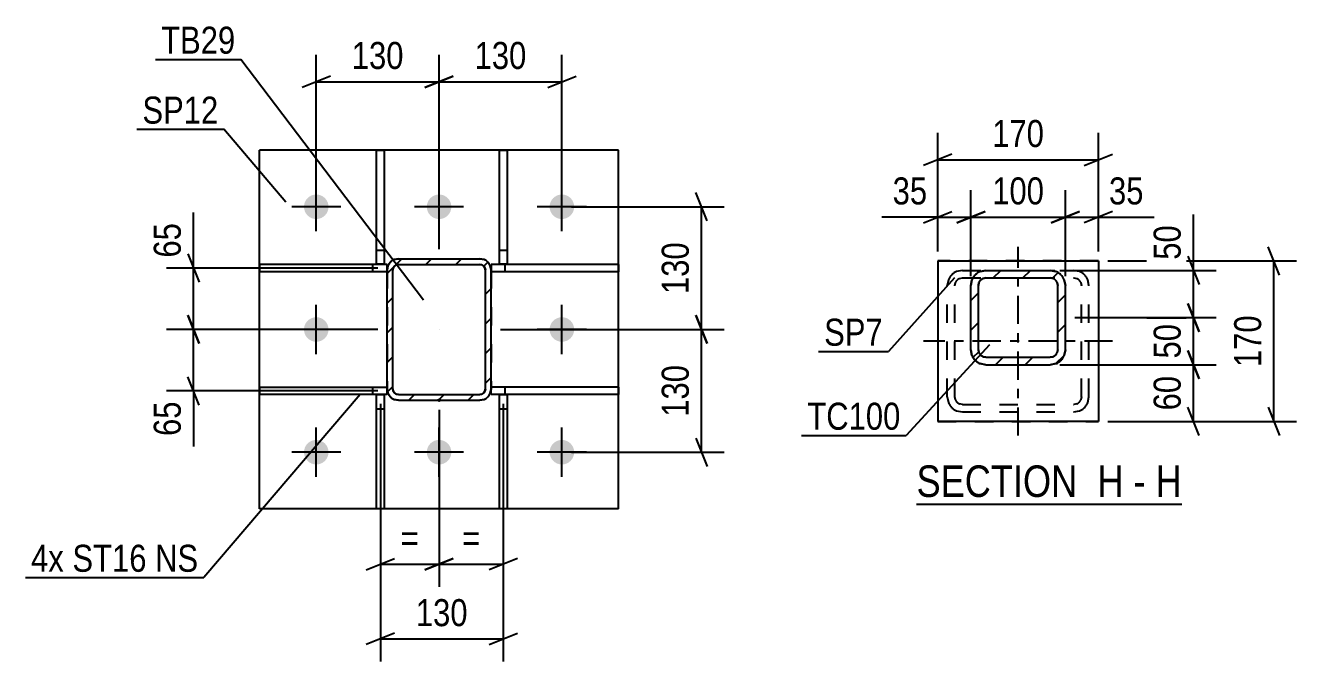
# Model space of a CAD drawing. Header units: millimetres. Extents: x -129 to 712, y -428 to 166.
# Drawn here: x 238.6 to 373.2, y -319.8 to -252.4 of the extents above; entities that cross this region are included whole.
import ezdxf

# ---------------------------------------------------------------- set-up
doc = ezdxf.new("R2010")
doc.units = ezdxf.units.MM
doc.linetypes.add('DXK_LINE_DOT2', pattern=[3.9198, 1.9599, -1.9599])
doc.linetypes.add('DXK_LINE_DOT3', pattern=[5.9187, 2.979, -0.9799, 0.9799, -0.9799])
doc.styles.add('Arial Narrow', font='ARIALN.TTF', dxfattribs={"height": 0.2})

# ---------------------------------------------------------------- blocks, each defined once
blk = doc.blocks.new('Unknown-232816670-21 - 16773')
at = {"color": 6, "linetype": 'Continuous'}
blk.add_line((332.94, -303.07), (361.01, -303.07), dxfattribs=at)
at = {"color": 0, "linetype": 'Continuous'}
for points in [[(351.04, -302.32), (351.04, -298.82), (332.94, -298.82), (332.94, -302.32)], [(354.86, -302.32), (354.86, -298.82), (352.09, -298.82), (352.09, -302.32)], [(357.19, -302.32), (357.19, -298.82), (355.91, -298.82), (355.91, -302.32)], [(361.01, -302.32), (361.01, -298.82), (358.24, -298.82), (358.24, -302.32)]]:
    blk.add_wipeout(points, dxfattribs=at)
at = {"color": 7, "linetype": 'Continuous', "style": 'Arial Narrow'}
for s, p in [('SECTION ', (332.94, -302.32)), ('H', (352.09, -302.32)), ('H', (358.24, -302.32)), ('-', (355.91, -302.32))]:
    blk.add_text(s, height=3.34, dxfattribs=at).set_placement(p)
blk = doc.blocks.new('Part-232816670-16870 - 16773')
at = {"linetype": 'Continuous'}
h = blk.add_hatch(dxfattribs=at)
h.set_pattern_fill('', scale=0.7, style=0, pattern_type=0)
h.set_pattern_definition([(45, (347.7007, -288.197), (-1.57154, 1.57154), [])])
h.paths.add_polyline_path([(347.09, -288.32), (347.7, -288.2), (348.22, -287.85), (348.57, -287.33), (348.69, -286.72), (348.69, -279.92), (348.57, -279.31), (348.22, -278.79), (347.7, -278.44), (347.09, -278.32), (340.29, -278.32), (339.68, -278.44), (339.16, -278.79), (338.81, -279.31), (338.69, -279.92), (338.69, -286.72), (338.81, -287.33), (339.16, -287.85), (339.68, -288.2), (340.29, -288.32)])
h.paths.add_polyline_path([(340.29, -287.52), (339.98, -287.46), (339.72, -287.28), (339.55, -287.02), (339.49, -286.72), (339.49, -279.92), (339.55, -279.61), (339.72, -279.35), (339.98, -279.18), (340.29, -279.12), (347.09, -279.12), (347.39, -279.18), (347.65, -279.35), (347.83, -279.61), (347.89, -279.92), (347.89, -286.72), (347.83, -287.02), (347.65, -287.28), (347.39, -287.46), (347.09, -287.52)])
at = {"color": 7, "linetype": 'DXK_LINE_DOT2'}
for p, q in [((339.68, -278.44), (340.29, -278.32)), ((340.29, -278.32), (347.09, -278.32)), ((347.09, -278.32), (347.7, -278.44)), ((338.69, -279.92), (338.81, -279.31)), ((339.55, -279.61), (339.49, -279.92)), ((340.29, -279.12), (339.98, -279.18)), ((340.29, -279.12), (347.09, -279.12)), ((347.39, -279.18), (347.09, -279.12)), ((347.89, -279.92), (347.83, -279.61)), ((348.57, -279.31), (348.69, -279.92)), ((338.69, -286.72), (338.69, -279.92)), ((339.49, -286.72), (339.49, -279.92)), ((347.89, -286.72), (347.89, -279.92)), ((348.69, -286.72), (348.69, -279.92)), ((338.81, -287.33), (338.69, -286.72)), ((339.49, -286.72), (339.55, -287.02)), ((339.98, -287.46), (340.29, -287.52)), ((340.29, -287.52), (347.09, -287.52)), ((347.09, -287.52), (347.39, -287.46)), ((347.83, -287.02), (347.89, -286.72)), ((348.69, -286.72), (348.57, -287.33)), ((340.29, -288.32), (339.68, -288.2)), ((340.29, -288.32), (347.09, -288.32)), ((347.7, -288.2), (347.09, -288.32))]:
    blk.add_line(p, q, dxfattribs=at)
at = {"color": 2, "linetype": 'Continuous'}
for p, q in [((340.29, -278.32), (339.68, -278.44)), ((340.29, -278.32), (347.09, -278.32)), ((347.7, -278.44), (347.09, -278.32)), ((338.81, -279.31), (338.69, -279.92)), ((339.49, -279.92), (339.55, -279.61)), ((339.98, -279.18), (340.29, -279.12)), ((340.29, -279.12), (347.09, -279.12)), ((347.09, -279.12), (347.39, -279.18)), ((347.83, -279.61), (347.89, -279.92)), ((348.69, -279.92), (348.57, -279.31)), ((338.69, -286.72), (338.69, -279.92)), ((339.49, -286.72), (339.49, -279.92)), ((347.89, -286.72), (347.89, -279.92)), ((348.69, -286.72), (348.69, -279.92)), ((338.69, -286.72), (338.81, -287.33)), ((339.55, -287.02), (339.49, -286.72)), ((340.29, -287.52), (339.98, -287.46)), ((340.29, -287.52), (347.09, -287.52)), ((347.39, -287.46), (347.09, -287.52)), ((347.89, -286.72), (347.83, -287.02)), ((348.57, -287.33), (348.69, -286.72)), ((339.68, -288.2), (340.29, -288.32)), ((340.29, -288.32), (347.09, -288.32)), ((347.09, -288.32), (347.7, -288.2))]:
    blk.add_line(p, q, dxfattribs=at)
at = {"color": 7, "linetype": 'DXK_LINE_DOT2'}
for centre, radius, start, end in [((340.29, -279.92), 1.6, 112.5, 157.5), ((347.09, -279.92), 1.6, 22.5, 67.5), ((340.29, -279.92), 0.8, 112.5, 157.5), ((347.09, -279.92), 0.8, 22.5, 67.5), ((340.29, -286.72), 1.6, 202.5, 247.5), ((340.29, -286.72), 0.8, 202.5, 247.5), ((347.09, -286.72), 0.8, 292.5, 337.5), ((347.09, -286.72), 1.6, 292.5, 337.5)]:
    blk.add_arc(centre, radius, start, end, dxfattribs=at)
at = {"color": 2, "linetype": 'Continuous'}
for centre, radius, start, end in [((340.29, -279.92), 1.6, 112.5, 157.5), ((347.09, -279.92), 1.6, 22.5, 67.5), ((340.29, -279.92), 0.8, 112.5, 157.5), ((347.09, -279.92), 0.8, 22.5, 67.5), ((340.29, -286.72), 1.6, 202.5, 247.5), ((340.29, -286.72), 0.8, 202.5, 247.5), ((347.09, -286.72), 0.8, 292.5, 337.5), ((347.09, -286.72), 1.6, 292.5, 337.5)]:
    blk.add_arc(centre, radius, start, end, dxfattribs=at)
blk = doc.blocks.new('Part-232816670-16796 - 16773')
at = {"color": 2, "linetype": 'Continuous'}
for p, q in [((335.19, -277.32), (352.19, -277.32)), ((335.19, -277.32), (335.19, -294.32)), ((352.19, -277.32), (352.19, -294.32)), ((352.19, -294.32), (335.19, -294.32))]:
    blk.add_line(p, q, dxfattribs=at)
at = {"color": 7, "linetype": 'DXK_LINE_DOT2'}
for p, q in [((352.19, -277.32), (335.19, -277.32)), ((335.19, -294.32), (352.19, -294.32))]:
    blk.add_line(p, q, dxfattribs=at)
blk = doc.blocks.new('Part-232816670-16871 - 16773')
at = {"color": 7, "linetype": 'DXK_LINE_DOT3'}
for p, q in [((343.69, -295.82), (343.69, -275.82)), ((353.69, -285.82), (333.69, -285.82))]:
    blk.add_line(p, q, dxfattribs=at)
at = {"color": 7, "linetype": 'DXK_LINE_DOT2'}
for p, q in [((337.79, -278.32), (337.18, -278.44)), ((337.79, -278.32), (349.59, -278.32)), ((350.2, -278.44), (349.59, -278.32)), ((336.31, -279.31), (336.19, -279.92)), ((336.99, -279.92), (337.05, -279.61)), ((337.48, -279.18), (337.79, -279.12)), ((337.79, -279.12), (349.59, -279.12)), ((349.59, -279.12), (349.89, -279.18)), ((350.33, -279.61), (350.39, -279.92)), ((351.19, -279.92), (351.07, -279.31)), ((336.19, -291.72), (336.19, -279.92)), ((336.99, -291.72), (336.99, -279.92)), ((350.39, -291.72), (350.39, -279.92)), ((351.19, -291.72), (351.19, -279.92)), ((336.19, -291.72), (336.31, -292.33)), ((337.05, -292.02), (336.99, -291.72)), ((350.39, -291.72), (350.33, -292.02)), ((351.07, -292.33), (351.19, -291.72)), ((337.18, -293.2), (337.79, -293.32)), ((337.79, -292.52), (337.48, -292.46)), ((337.79, -292.52), (349.59, -292.52)), ((337.79, -293.32), (349.59, -293.32)), ((349.89, -292.46), (349.59, -292.52)), ((349.59, -293.32), (350.2, -293.2))]:
    blk.add_line(p, q, dxfattribs=at)
for centre, radius, start, end in [((337.79, -279.92), 1.6, 112.5, 157.5), ((349.59, -279.92), 1.6, 22.5, 67.5), ((337.79, -279.92), 0.8, 112.5, 157.5), ((349.59, -279.92), 0.8, 22.5, 67.5), ((337.79, -291.72), 1.6, 202.5, 247.5), ((337.79, -291.72), 0.8, 202.5, 247.5), ((349.59, -291.72), 0.8, 292.5, 337.5), ((349.59, -291.72), 1.6, 292.5, 337.5)]:
    blk.add_arc(centre, radius, start, end, dxfattribs=at)
blk = doc.blocks.new('Part-232816670-4172 - 4071')
at = {"color": 2, "linetype": 'Continuous'}
for p, q in [((288.79, -303.58), (288.79, -291.47)), ((288.79, -291.47), (289.59, -291.47)), ((289.59, -291.47), (289.59, -303.58)), ((289.59, -303.58), (288.79, -303.58))]:
    blk.add_line(p, q, dxfattribs=at)
at = {"color": 7, "linetype": 'DXK_LINE_DOT2'}
blk.add_line((288.79, -292.97), (289.59, -292.97), dxfattribs=at)
blk = doc.blocks.new('Part-232816670-4093 - 4071')
at = {"color": 2, "linetype": 'Continuous'}
for p, q in [((263.4, -303.58), (263.4, -265.58)), ((301.4, -265.58), (263.4, -265.58)), ((301.4, -303.58), (301.4, -265.58)), ((301.4, -303.58), (263.4, -303.58))]:
    blk.add_line(p, q, dxfattribs=at)
blk = doc.blocks.new('Part-232816670-4098 - 4071')
at = {"color": 2, "linetype": 'Continuous'}
for p, q in [((301.4, -290.68), (287.9, -290.68)), ((287.9, -291.48), (287.9, -290.88)), ((288.79, -291.48), (287.9, -291.48)), ((301.4, -291.48), (289.59, -291.48)), ((301.4, -290.68), (301.4, -291.48))]:
    blk.add_line(p, q, dxfattribs=at)
at = {"color": 7, "linetype": 'DXK_LINE_DOT2'}
for p, q in [((287.9, -290.88), (287.9, -290.68)), ((289.59, -291.48), (288.79, -291.48)), ((289.4, -291.48), (289.4, -290.68))]:
    blk.add_line(p, q, dxfattribs=at)
blk = doc.blocks.new('Part-232816670-4162 - 4071')
at = {"color": 2, "linetype": 'Continuous'}
for p, q in [((263.4, -290.68), (276.9, -290.68)), ((263.4, -290.68), (263.4, -291.48)), ((275.79, -291.48), (263.4, -291.48)), ((276.9, -291.48), (276.59, -291.48)), ((276.9, -291.48), (276.9, -290.88))]:
    blk.add_line(p, q, dxfattribs=at)
at = {"color": 7, "linetype": 'DXK_LINE_DOT2'}
for p, q in [((275.4, -291.48), (275.4, -290.68)), ((276.59, -291.48), (275.79, -291.48)), ((276.9, -290.68), (276.9, -290.88))]:
    blk.add_line(p, q, dxfattribs=at)
blk = doc.blocks.new('Bolt-232816670-4231 - 4071')
at = {"linetype": 'Continuous'}
for points in [[(268.1, -271.58, -1), (270.7, -271.58, -1)], [(281.1, -271.58, -1), (283.7, -271.58, -1)], [(294.1, -271.58, -1), (296.7, -271.58, -1)], [(268.1, -284.58, -1), (270.7, -284.58, -1)], [(294.1, -284.58, -1), (296.7, -284.58, -1)], [(268.1, -297.58, -1), (270.7, -297.58, -1)], [(281.1, -297.58, -1), (283.7, -297.58, -1)], [(294.1, -297.58, -1), (296.7, -297.58, -1)]]:
    blk.add_hatch(color=1, dxfattribs=at).paths.add_polyline_path(points)
at = {"color": 1, "linetype": 'Continuous'}
for p, q in [((269.4, -274.18), (269.4, -268.98)), ((282.4, -274.18), (282.4, -268.98)), ((295.4, -274.18), (295.4, -268.98)), ((272, -271.58), (266.8, -271.58)), ((285, -271.58), (279.8, -271.58)), ((298, -271.58), (292.8, -271.58)), ((269.4, -287.18), (269.4, -281.98)), ((295.4, -287.18), (295.4, -281.98)), ((272, -284.58), (266.8, -284.58)), ((298, -284.58), (292.8, -284.58)), ((269.4, -300.18), (269.4, -294.98)), ((282.4, -300.18), (282.4, -294.98)), ((295.4, -300.18), (295.4, -294.98)), ((272, -297.58), (266.8, -297.58)), ((285, -297.58), (279.8, -297.58)), ((298, -297.58), (292.8, -297.58))]:
    blk.add_line(p, q, dxfattribs=at)
blk = doc.blocks.new('Part-232816670-4103 - 4071')
at = {"color": 2, "linetype": 'Continuous'}
for p, q in [((301.4, -277.68), (287.9, -277.68)), ((287.9, -277.68), (287.9, -278.28)), ((301.4, -278.48), (287.9, -278.48)), ((301.4, -277.68), (301.4, -278.48))]:
    blk.add_line(p, q, dxfattribs=at)
at = {"color": 7, "linetype": 'DXK_LINE_DOT2'}
for p, q in [((287.9, -278.28), (287.9, -278.48)), ((289.4, -278.48), (289.4, -277.68))]:
    blk.add_line(p, q, dxfattribs=at)
blk = doc.blocks.new('Part-232816670-4167 - 4071')
at = {"color": 2, "linetype": 'Continuous'}
for p, q in [((276.9, -277.68), (263.4, -277.68)), ((263.4, -277.68), (263.4, -278.48)), ((276.9, -278.48), (263.4, -278.48)), ((276.9, -278.28), (276.9, -277.68))]:
    blk.add_line(p, q, dxfattribs=at)
at = {"color": 7, "linetype": 'DXK_LINE_DOT2'}
for p, q in [((275.4, -278.48), (275.4, -277.68)), ((276.9, -278.28), (276.9, -278.48))]:
    blk.add_line(p, q, dxfattribs=at)
blk = doc.blocks.new('Part-232816670-4182 - 4071')
at = {"color": 2, "linetype": 'Continuous'}
for p, q in [((288.79, -277.67), (288.79, -265.58)), ((288.79, -265.58), (289.59, -265.58)), ((289.59, -265.58), (289.59, -277.67)), ((289.59, -277.67), (288.79, -277.67))]:
    blk.add_line(p, q, dxfattribs=at)
at = {"color": 7, "linetype": 'DXK_LINE_DOT2'}
blk.add_line((288.79, -276.17), (289.59, -276.17), dxfattribs=at)
blk = doc.blocks.new('Part-232816670-4118 - 4071')
at = {"linetype": 'Continuous'}
h = blk.add_hatch(dxfattribs=at)
h.set_pattern_fill('', scale=0.7, style=0, pattern_type=0)
h.set_pattern_definition([(45, (287.5502, -277.431), (-1.57154, 1.57154), [])])
h.paths.add_polyline_path([(287.81, -277.82), (287.55, -277.43), (287.16, -277.17), (286.7, -277.08), (278.1, -277.08), (277.64, -277.17), (277.25, -277.43), (276.99, -277.82), (276.9, -278.28), (276.9, -290.88), (276.99, -291.34), (277.25, -291.73), (277.64, -291.99), (278.1, -292.08), (286.7, -292.08), (287.16, -291.99), (287.55, -291.73), (287.81, -291.34), (287.9, -290.88), (287.9, -278.28)])
h.paths.add_polyline_path([(287.3, -290.88), (287.26, -291.11), (287.13, -291.3), (286.93, -291.43), (286.7, -291.48), (278.1, -291.48), (277.87, -291.43), (277.68, -291.3), (277.55, -291.11), (277.5, -290.88), (277.5, -278.28), (277.55, -278.05), (277.68, -277.86), (277.87, -277.73), (278.1, -277.68), (286.7, -277.68), (286.93, -277.73), (287.13, -277.86), (287.26, -278.05), (287.3, -278.28)])
blk.add_hatch(color=30, dxfattribs=at).paths.add_polyline_path([(282.4, -292.18, -1), (282.4, -291.98, -1)])
at = {"color": 7, "linetype": 'DXK_LINE_DOT2'}
for p, q in [((277.64, -277.17), (278.1, -277.08)), ((278.1, -277.08), (286.7, -277.08)), ((286.7, -277.08), (287.16, -277.17)), ((276.9, -278.28), (276.99, -277.82)), ((276.9, -278.28), (276.9, -290.88)), ((277.55, -278.05), (277.5, -278.28)), ((277.5, -290.88), (277.5, -278.28)), ((277.68, -277.86), (277.55, -278.05)), ((277.87, -277.73), (277.68, -277.86)), ((278.1, -277.68), (277.87, -277.73)), ((278.1, -277.68), (286.7, -277.68)), ((286.93, -277.73), (286.7, -277.68)), ((287.13, -277.86), (286.93, -277.73)), ((287.26, -278.05), (287.13, -277.86)), ((287.3, -278.28), (287.26, -278.05)), ((287.3, -290.88), (287.3, -278.28)), ((287.81, -277.82), (287.9, -278.28)), ((287.9, -278.28), (287.9, -290.88)), ((276.99, -291.34), (276.9, -290.88)), ((277.5, -290.88), (277.55, -291.11)), ((277.55, -291.11), (277.68, -291.3)), ((277.68, -291.3), (277.87, -291.43)), ((277.87, -291.43), (278.1, -291.48)), ((278.1, -291.48), (286.7, -291.48)), ((286.7, -291.48), (286.93, -291.43)), ((286.93, -291.43), (287.13, -291.3)), ((287.13, -291.3), (287.26, -291.11)), ((287.26, -291.11), (287.3, -290.88)), ((287.9, -290.88), (287.81, -291.34)), ((278.1, -292.08), (277.64, -291.99)), ((278.1, -292.08), (286.7, -292.08)), ((287.16, -291.99), (286.7, -292.08))]:
    blk.add_line(p, q, dxfattribs=at)
at = {"color": 2, "linetype": 'Continuous'}
for p, q in [((278.1, -277.08), (277.64, -277.17)), ((278.1, -277.08), (286.7, -277.08)), ((287.16, -277.17), (286.7, -277.08)), ((276.99, -277.82), (276.9, -278.28)), ((276.9, -290.88), (276.9, -278.28)), ((277.5, -278.28), (277.55, -278.05)), ((277.5, -290.88), (277.5, -278.28)), ((277.55, -278.05), (277.68, -277.86)), ((277.68, -277.86), (277.87, -277.73)), ((277.87, -277.73), (278.1, -277.68)), ((278.1, -277.68), (286.7, -277.68)), ((286.7, -277.68), (286.93, -277.73)), ((286.93, -277.73), (287.13, -277.86)), ((287.13, -277.86), (287.26, -278.05)), ((287.26, -278.05), (287.3, -278.28)), ((287.3, -290.88), (287.3, -278.28)), ((287.9, -278.28), (287.81, -277.82)), ((287.9, -290.88), (287.9, -278.28)), ((276.9, -290.88), (276.99, -291.34)), ((277.55, -291.11), (277.5, -290.88)), ((277.68, -291.3), (277.55, -291.11)), ((277.87, -291.43), (277.68, -291.3)), ((278.1, -291.48), (277.87, -291.43)), ((278.1, -291.48), (286.7, -291.48)), ((286.93, -291.43), (286.7, -291.48)), ((287.13, -291.3), (286.93, -291.43)), ((287.26, -291.11), (287.13, -291.3)), ((287.3, -290.88), (287.26, -291.11)), ((287.81, -291.34), (287.9, -290.88)), ((277.64, -291.99), (278.1, -292.08)), ((278.1, -292.08), (286.7, -292.08)), ((286.7, -292.08), (287.16, -291.99))]:
    blk.add_line(p, q, dxfattribs=at)
at = {"color": 7, "linetype": 'DXK_LINE_DOT3'}
blk.add_line((282.4, -284.58), (282.4, -284.58), dxfattribs=at)
at = {"color": 30, "linetype": 'DXK_LINE_DOT3'}
blk.add_line((282.4, -292.08), (282.4, -292.08), dxfattribs=at)
at = {"color": 30, "linetype": 'Continuous'}
blk.add_circle((282.4, -292.08), 0.1, dxfattribs=at)
at = {"color": 7, "linetype": 'DXK_LINE_DOT2'}
for centre, start, end in [((278.1, -278.28), 112.5, 157.5), ((286.7, -278.28), 22.5, 67.5), ((278.1, -290.88), 202.5, 247.5), ((286.7, -290.88), 292.5, 337.5)]:
    blk.add_arc(centre, 1.2, start, end, dxfattribs=at)
at = {"color": 2, "linetype": 'Continuous'}
for centre, start, end in [((278.1, -278.28), 112.5, 157.5), ((286.7, -278.28), 22.5, 67.5), ((278.1, -290.88), 202.5, 247.5), ((286.7, -290.88), 292.5, 337.5)]:
    blk.add_arc(centre, 1.2, start, end, dxfattribs=at)
blk = doc.blocks.new('Part-232816670-4177 - 4071')
at = {"color": 2, "linetype": 'Continuous'}
for p, q in [((275.79, -303.58), (275.79, -291.47)), ((275.79, -291.47), (276.59, -291.47)), ((276.59, -291.47), (276.59, -303.58)), ((276.59, -303.58), (275.79, -303.58))]:
    blk.add_line(p, q, dxfattribs=at)
at = {"color": 7, "linetype": 'DXK_LINE_DOT2'}
blk.add_line((275.79, -292.97), (276.59, -292.97), dxfattribs=at)
blk = doc.blocks.new('Part-232816670-4187 - 4071')
at = {"color": 2, "linetype": 'Continuous'}
for p, q in [((275.79, -277.67), (275.79, -265.58)), ((275.79, -265.58), (276.59, -265.58)), ((276.59, -265.58), (276.59, -277.67)), ((276.59, -277.67), (275.79, -277.67))]:
    blk.add_line(p, q, dxfattribs=at)
at = {"color": 7, "linetype": 'DXK_LINE_DOT2'}
blk.add_line((275.79, -276.17), (276.59, -276.17), dxfattribs=at)
blk = doc.blocks.new('StraightDimension-232816670-40187 - 16773')
at = {"color": 7, "linetype": 'Continuous'}
for p, q in [((335.19, -276.32), (335.19, -263.75)), ((352.19, -276.32), (352.19, -263.75)), ((336.69, -266), (333.69, -267.2)), ((350.69, -267.2), (353.69, -266)), ((335.19, -266.6), (352.19, -266.6))]:
    blk.add_line(p, q, dxfattribs=at)
at = {"color": 0}
blk.add_wipeout([(347.03, -265.85), (347.03, -261.65), (340.35, -261.65), (340.35, -265.85)], dxfattribs=at)
at = {"color": 3, "style": 'Arial Narrow'}
blk.add_text('170', height=2.863, dxfattribs=at).set_placement((340.95, -265.25))
blk = doc.blocks.new('StraightDimension-232816670-40214 - 16773')
at = {"color": 7, "linetype": 'Continuous'}
for p, q in [((361.65, -281.82), (362.85, -284.82)), ((349.69, -283.32), (364.65, -283.32)), ((362.25, -288.32), (362.25, -283.32)), ((362.85, -289.82), (361.65, -286.82)), ((348.09, -288.32), (364.65, -288.32))]:
    blk.add_line(p, q, dxfattribs=at)
at = {"color": 0}
blk.add_wipeout([(361.5, -283.39), (357.3, -283.39), (357.3, -288.25), (361.5, -288.25)], dxfattribs=at)
at = {"color": 3, "style": 'Arial Narrow'}
blk.add_text('50', height=2.863, rotation=90.0002, dxfattribs=at).set_placement((360.9, -287.65))
blk = doc.blocks.new('StraightDimension-232816670-40189 - 16773')
at = {"color": 7, "linetype": 'Continuous'}
for p, q in [((348.69, -278.92), (348.69, -269.83)), ((352.19, -276.32), (352.19, -269.83)), ((347.19, -273.28), (350.19, -272.08)), ((348.69, -272.68), (352.19, -272.68)), ((353.69, -272.08), (350.69, -273.28)), ((352.19, -272.68), (358.09, -272.68)), ((352.19, -272.68), (358.09, -272.68))]:
    blk.add_line(p, q, dxfattribs=at)
at = {"color": 0}
blk.add_wipeout([(357.57, -271.93), (357.57, -267.73), (352.71, -267.73), (352.71, -271.93)], dxfattribs=at)
at = {"color": 3, "style": 'Arial Narrow'}
blk.add_text('35', height=2.863, dxfattribs=at).set_placement((353.31, -271.33))
blk = doc.blocks.new('StraightDimension-232816670-40190 - 16773')
at = {"color": 7, "linetype": 'Continuous'}
for p, q in [((338.69, -278.92), (338.69, -269.83)), ((348.69, -278.92), (348.69, -269.83)), ((337.19, -273.28), (340.19, -272.08)), ((338.69, -272.68), (348.69, -272.68)), ((350.19, -272.08), (347.19, -273.28))]:
    blk.add_line(p, q, dxfattribs=at)
at = {"color": 0}
blk.add_wipeout([(347.03, -271.93), (347.03, -267.73), (340.35, -267.73), (340.35, -271.93)], dxfattribs=at)
at = {"color": 3, "style": 'Arial Narrow'}
blk.add_text('100', height=2.863, dxfattribs=at).set_placement((340.95, -271.33))
blk = doc.blocks.new('StraightDimension-232816670-40191 - 16773')
at = {"color": 7, "linetype": 'Continuous'}
for p, q in [((335.19, -276.32), (335.19, -269.83)), ((338.69, -278.92), (338.69, -269.83)), ((335.19, -272.68), (329.28, -272.68)), ((335.19, -272.68), (329.28, -272.68)), ((333.69, -273.28), (336.69, -272.08)), ((335.19, -272.68), (338.69, -272.68)), ((340.19, -272.08), (337.19, -273.28))]:
    blk.add_line(p, q, dxfattribs=at)
at = {"color": 0}
blk.add_wipeout([(334.66, -271.93), (334.66, -267.73), (329.81, -267.73), (329.81, -271.93)], dxfattribs=at)
at = {"color": 3, "style": 'Arial Narrow'}
blk.add_text('35', height=2.863, dxfattribs=at).set_placement((330.41, -271.33))
blk = doc.blocks.new('StraightDimension-232816670-40211 - 16773')
at = {"color": 7, "linetype": 'Continuous'}
for p, q in [((371.37, -278.82), (370.17, -275.82)), ((353.19, -277.32), (373.17, -277.32)), ((370.77, -294.32), (370.77, -277.32)), ((370.17, -292.82), (371.37, -295.82)), ((353.19, -294.32), (373.17, -294.32))]:
    blk.add_line(p, q, dxfattribs=at)
at = {"color": 0}
blk.add_wipeout([(370.02, -282.48), (365.82, -282.48), (365.82, -289.16), (370.02, -289.16)], dxfattribs=at)
at = {"color": 3, "style": 'Arial Narrow'}
blk.add_text('170', height=2.863, rotation=90.0002, dxfattribs=at).set_placement((369.42, -288.56))
blk = doc.blocks.new('StraightDimension-232816670-40213 - 16773')
at = {"color": 7, "linetype": 'Continuous'}
for p, q in [((362.25, -278.32), (362.25, -272.41)), ((362.25, -278.32), (362.25, -272.41)), ((361.65, -276.82), (362.85, -279.82)), ((348.09, -278.32), (364.65, -278.32)), ((362.25, -283.32), (362.25, -278.32)), ((362.85, -284.82), (361.65, -281.82)), ((349.69, -283.32), (364.65, -283.32))]:
    blk.add_line(p, q, dxfattribs=at)
at = {"color": 0}
blk.add_wipeout([(361.5, -272.94), (357.3, -272.94), (357.3, -277.79), (361.5, -277.79)], dxfattribs=at)
at = {"color": 3, "style": 'Arial Narrow'}
blk.add_text('50', height=2.863, rotation=90.0002, dxfattribs=at).set_placement((360.9, -277.19))
blk = doc.blocks.new('StraightDimension-232816670-40215 - 16773')
at = {"color": 7, "linetype": 'Continuous'}
for p, q in [((361.65, -286.82), (362.85, -289.82)), ((348.09, -288.32), (364.65, -288.32)), ((362.25, -294.32), (362.25, -288.32)), ((362.85, -295.82), (361.65, -292.82)), ((353.19, -294.32), (364.65, -294.32))]:
    blk.add_line(p, q, dxfattribs=at)
at = {"color": 0}
blk.add_wipeout([(361.5, -288.89), (357.3, -288.89), (357.3, -293.75), (361.5, -293.75)], dxfattribs=at)
at = {"color": 3, "style": 'Arial Narrow'}
blk.add_text('60', height=2.863, rotation=90.0002, dxfattribs=at).set_placement((360.9, -293.15))
blk = doc.blocks.new('StraightDimension-232816670-40428 - 4071')
at = {"color": 7, "linetype": 'Continuous'}
for p, q in [((282.4, -276.08), (282.4, -255.48)), ((295.4, -270.58), (295.4, -255.48)), ((283.9, -257.73), (280.9, -258.93)), ((282.4, -258.33), (295.4, -258.33)), ((293.9, -258.93), (296.9, -257.73))]:
    blk.add_line(p, q, dxfattribs=at)
at = {"color": 0}
blk.add_wipeout([(292.24, -257.58), (292.24, -253.38), (285.56, -253.38), (285.56, -257.58)], dxfattribs=at)
at = {"color": 3, "style": 'Arial Narrow'}
blk.add_text('130', height=2.863, dxfattribs=at).set_placement((286.16, -256.98))
blk = doc.blocks.new('StraightDimension-232816670-82400 - 4071')
at = {"color": 7, "linetype": 'Continuous'}
for p, q in [((276.19, -293.97), (276.19, -319.76)), ((289.19, -293.97), (289.19, -319.76)), ((277.69, -316.76), (274.69, -317.96)), ((276.19, -317.36), (289.19, -317.36)), ((287.69, -317.96), (290.69, -316.76))]:
    blk.add_line(p, q, dxfattribs=at)
at = {"color": 0}
blk.add_wipeout([(286.03, -316.61), (286.03, -312.41), (279.34, -312.41), (279.34, -316.61)], dxfattribs=at)
at = {"color": 3, "style": 'Arial Narrow'}
blk.add_text('130', height=2.863, dxfattribs=at).set_placement((279.94, -316.01))
blk = doc.blocks.new('StraightDimension-232816670-40383 - 4071')
at = {"color": 7, "linetype": 'Continuous'}
for p, q in [((255.81, -283.08), (257.01, -286.08)), ((275.9, -284.58), (253.56, -284.58)), ((256.41, -291.08), (256.41, -284.58)), ((257.01, -292.58), (255.81, -289.58)), ((275.9, -291.08), (253.56, -291.08)), ((256.41, -291.08), (256.41, -296.99)), ((256.41, -291.08), (256.41, -296.99))]:
    blk.add_line(p, q, dxfattribs=at)
at = {"color": 0}
blk.add_wipeout([(255.66, -291.61), (251.46, -291.61), (251.46, -296.46), (255.66, -296.46)], dxfattribs=at)
at = {"color": 3, "style": 'Arial Narrow'}
blk.add_text('65', height=2.863, rotation=90.0002, dxfattribs=at).set_placement((255.06, -295.86))
blk = doc.blocks.new('StraightDimension-232816670-40351 - 4071')
at = {"color": 7, "linetype": 'Continuous'}
for p, q in [((282.4, -293.08), (282.4, -311.85)), ((289.19, -292.47), (289.19, -311.85)), ((280.9, -310.05), (283.9, -308.85)), ((282.4, -309.45), (289.19, -309.45)), ((290.69, -308.85), (287.69, -310.05))]:
    blk.add_line(p, q, dxfattribs=at)
at = {"color": 0}
blk.add_wipeout([(287.35, -308.7), (287.35, -304.5), (284.23, -304.5), (284.23, -308.7)], dxfattribs=at)
at = {"color": 3, "style": 'Arial Narrow'}
blk.add_text('=', height=2.86, dxfattribs=at).set_placement((284.83, -308.1))
blk = doc.blocks.new('StraightDimension-232816670-40352 - 4071')
at = {"color": 7, "linetype": 'Continuous'}
for p, q in [((276.19, -292.47), (276.19, -311.85)), ((282.4, -293.08), (282.4, -311.85)), ((274.69, -310.05), (277.69, -308.85)), ((276.19, -309.45), (282.4, -309.45)), ((283.9, -308.85), (280.9, -310.05))]:
    blk.add_line(p, q, dxfattribs=at)
at = {"color": 0}
blk.add_wipeout([(280.85, -308.7), (280.85, -304.5), (277.73, -304.5), (277.73, -308.7)], dxfattribs=at)
at = {"color": 3, "style": 'Arial Narrow'}
blk.add_text('=', height=2.86, dxfattribs=at).set_placement((278.33, -308.1))
blk = doc.blocks.new('StraightDimension-232816670-40382 - 4071')
at = {"color": 7, "linetype": 'Continuous'}
for p, q in [((256.41, -278.08), (256.41, -272.17)), ((256.41, -278.08), (256.41, -272.17)), ((255.81, -276.58), (257.01, -279.58)), ((275.9, -278.08), (253.56, -278.08)), ((256.41, -284.58), (256.41, -278.08)), ((257.01, -286.08), (255.81, -283.08)), ((275.9, -284.58), (253.56, -284.58))]:
    blk.add_line(p, q, dxfattribs=at)
at = {"color": 0}
blk.add_wipeout([(255.66, -272.7), (251.46, -272.7), (251.46, -277.56), (255.66, -277.56)], dxfattribs=at)
at = {"color": 3, "style": 'Arial Narrow'}
blk.add_text('65', height=2.863, rotation=90.0002, dxfattribs=at).set_placement((255.06, -276.96))
blk = doc.blocks.new('StraightDimension-232816670-40407 - 4071')
at = {"color": 7, "linetype": 'Continuous'}
for p, q in [((310.78, -273.08), (309.58, -270.08)), ((296.4, -271.58), (312.58, -271.58)), ((310.18, -284.58), (310.18, -271.58)), ((309.58, -283.08), (310.78, -286.08)), ((288.9, -284.58), (312.58, -284.58))]:
    blk.add_line(p, q, dxfattribs=at)
at = {"color": 0}
blk.add_wipeout([(309.43, -274.74), (305.23, -274.74), (305.23, -281.42), (309.43, -281.42)], dxfattribs=at)
at = {"color": 3, "style": 'Arial Narrow'}
blk.add_text('130', height=2.863, rotation=90.0002, dxfattribs=at).set_placement((308.83, -280.82))
blk = doc.blocks.new('StraightDimension-232816670-40408 - 4071')
at = {"color": 7, "linetype": 'Continuous'}
for p, q in [((310.78, -286.08), (309.58, -283.08)), ((288.9, -284.58), (312.58, -284.58)), ((310.18, -297.58), (310.18, -284.58)), ((309.58, -296.08), (310.78, -299.08)), ((296.4, -297.58), (312.58, -297.58))]:
    blk.add_line(p, q, dxfattribs=at)
at = {"color": 0}
blk.add_wipeout([(309.43, -287.74), (305.23, -287.74), (305.23, -294.42), (309.43, -294.42)], dxfattribs=at)
at = {"color": 3, "style": 'Arial Narrow'}
blk.add_text('130', height=2.863, rotation=90.0002, dxfattribs=at).set_placement((308.83, -293.82))
blk = doc.blocks.new('StraightDimension-232816670-40429 - 4071')
at = {"color": 7, "linetype": 'Continuous'}
for p, q in [((269.4, -270.58), (269.4, -255.48)), ((282.4, -276.08), (282.4, -255.48)), ((270.9, -257.73), (267.9, -258.93)), ((269.4, -258.33), (282.4, -258.33)), ((280.9, -258.93), (283.9, -257.73))]:
    blk.add_line(p, q, dxfattribs=at)
at = {"color": 0}
blk.add_wipeout([(279.24, -257.58), (279.24, -253.38), (272.56, -253.38), (272.56, -257.58)], dxfattribs=at)
at = {"color": 3, "style": 'Arial Narrow'}
blk.add_text('130', height=2.863, dxfattribs=at).set_placement((273.16, -256.98))
blk = doc.blocks.new('Mark-232816670-17378 - 16773')
at = {"color": 0}
blk.add_wipeout([(331.24, -295.2), (331.24, -292.2), (321.38, -292.2), (321.38, -295.2)], dxfattribs=at)
blk.add_wipeout([(331.24, -295.2), (331.24, -292.2), (321.38, -292.2), (321.38, -295.2)], dxfattribs=at)
at = {"color": 30, "linetype": 'Continuous'}
for p in [(340.65, -286.21), (320.78, -295.8)]:
    blk.add_line(p, (331.84, -295.8), dxfattribs=at)
at = {"color": 3, "style": 'Arial Narrow'}
blk.add_text('TC100', height=2.863, dxfattribs=at).set_placement((321.38, -295.2))
blk = doc.blocks.new('Mark-232816670-17370 - 16773')
at = {"color": 0}
blk.add_wipeout([(329.37, -286.3), (329.37, -283.3), (323.16, -283.3), (323.16, -286.3)], dxfattribs=at)
blk.add_wipeout([(329.37, -286.3), (329.37, -283.3), (323.16, -283.3), (323.16, -286.3)], dxfattribs=at)
at = {"color": 30, "linetype": 'Continuous'}
for p in [(336.96, -279.09), (322.56, -286.9)]:
    blk.add_line(p, (329.97, -286.9), dxfattribs=at)
at = {"color": 3, "style": 'Arial Narrow'}
blk.add_text('SP7', height=2.863, dxfattribs=at).set_placement((323.16, -286.3))
blk = doc.blocks.new('Mark-232816670-4089 - 4071')
at = {"color": 0}
blk.add_wipeout([(259.03, -262.77), (259.03, -259.77), (251, -259.77), (251, -262.77)], dxfattribs=at)
blk.add_wipeout([(259.03, -262.77), (259.03, -259.77), (251, -259.77), (251, -262.77)], dxfattribs=at)
at = {"color": 30, "linetype": 'Continuous'}
for p in [(250.4, -263.37), (266.19, -271.09)]:
    blk.add_line(p, (259.63, -263.37), dxfattribs=at)
at = {"color": 3, "style": 'Arial Narrow'}
blk.add_text('SP12', height=2.863, dxfattribs=at).set_placement((251, -262.77))
blk = doc.blocks.new('MarkSet-232816670-4403 - 4071')
at = {"color": 0}
for points in [[(242.69, -310.25), (242.69, -307.25), (239.21, -307.25), (239.21, -310.25)], [(251.44, -310.25), (251.44, -307.25), (243.59, -307.25), (243.59, -310.25)], [(256.91, -310.25), (256.91, -307.25), (252.34, -307.25), (252.34, -310.25)]]:
    blk.add_wipeout(points, dxfattribs=at)
for points in [[(242.69, -310.25), (242.69, -307.25), (239.21, -307.25), (239.21, -310.25)], [(251.44, -310.25), (251.44, -307.25), (243.59, -307.25), (243.59, -310.25)], [(256.91, -310.25), (256.91, -307.25), (252.34, -307.25), (252.34, -310.25)]]:
    blk.add_wipeout(points, dxfattribs=at)
at = {"color": 30, "linetype": 'Continuous'}
for p in [(274.05, -291.48), (238.61, -310.85)]:
    blk.add_line(p, (257.51, -310.85), dxfattribs=at)
at = {"color": 3, "style": 'Arial Narrow'}
for s, p in [('4x', (239.21, -310.25)), ('ST16', (243.59, -310.25)), ('NS', (252.34, -310.25))]:
    blk.add_text(s, height=2.863, dxfattribs=at).set_placement(p)
blk = doc.blocks.new('Mark-232816670-17141 - 4071')
at = {"color": 0}
blk.add_wipeout([(260.83, -255.36), (260.83, -252.36), (252.98, -252.36), (252.98, -255.36)], dxfattribs=at)
blk.add_wipeout([(260.83, -255.36), (260.83, -252.36), (252.98, -252.36), (252.98, -255.36)], dxfattribs=at)
at = {"color": 30, "linetype": 'Continuous'}
for p in [(252.38, -255.96), (280.74, -281.47)]:
    blk.add_line(p, (261.43, -255.96), dxfattribs=at)
at = {"color": 3, "style": 'Arial Narrow'}
blk.add_text('TB29', height=2.863, dxfattribs=at).set_placement((252.98, -255.36))

msp = doc.modelspace()

# ---------------------------------------------------------------- block references
for name in ['Part-232816670-4093 - 4071', 'Part-232816670-4187 - 4071', 'Part-232816670-4182 - 4071', 'Bolt-232816670-4231 - 4071', 'Part-232816670-16871 - 16773', 'Part-232816670-4118 - 4071', 'Part-232816670-4167 - 4071', 'Part-232816670-4103 - 4071', 'Part-232816670-16796 - 16773', 'Part-232816670-16870 - 16773', 'Part-232816670-4162 - 4071', 'Part-232816670-4177 - 4071', 'Part-232816670-4098 - 4071', 'Part-232816670-4172 - 4071', 'Unknown-232816670-21 - 16773']:
    msp.add_blockref(name, (0, 0))

# ---------------------------------------------------------------- next in the draw order: block references
for name in ['StraightDimension-232816670-40428 - 4071', 'Mark-232816670-4089 - 4071', 'StraightDimension-232816670-40187 - 16773', 'StraightDimension-232816670-40214 - 16773', 'Mark-232816670-17378 - 16773', 'StraightDimension-232816670-82400 - 4071']:
    msp.add_blockref(name, (0, 0))

# ---------------------------------------------------------------- next in the draw order: block references
for name in ['StraightDimension-232816670-40189 - 16773', 'StraightDimension-232816670-40407 - 4071', 'StraightDimension-232816670-40383 - 4071', 'StraightDimension-232816670-40351 - 4071']:
    msp.add_blockref(name, (0, 0))

# ---------------------------------------------------------------- next in the draw order: block references
for name in ['StraightDimension-232816670-40190 - 16773', 'StraightDimension-232816670-40382 - 4071', 'StraightDimension-232816670-40211 - 16773', 'StraightDimension-232816670-40408 - 4071', 'StraightDimension-232816670-40352 - 4071']:
    msp.add_blockref(name, (0, 0))

# ---------------------------------------------------------------- next in the draw order: block references
for name in ['StraightDimension-232816670-40429 - 4071', 'StraightDimension-232816670-40191 - 16773', 'StraightDimension-232816670-40213 - 16773', 'StraightDimension-232816670-40215 - 16773', 'MarkSet-232816670-4403 - 4071']:
    msp.add_blockref(name, (0, 0))

# ---------------------------------------------------------------- next in the draw order: block references
for name in ['Mark-232816670-17141 - 4071', 'Mark-232816670-17370 - 16773']:
    msp.add_blockref(name, (0, 0))

doc.saveas('drawing.dxf')
